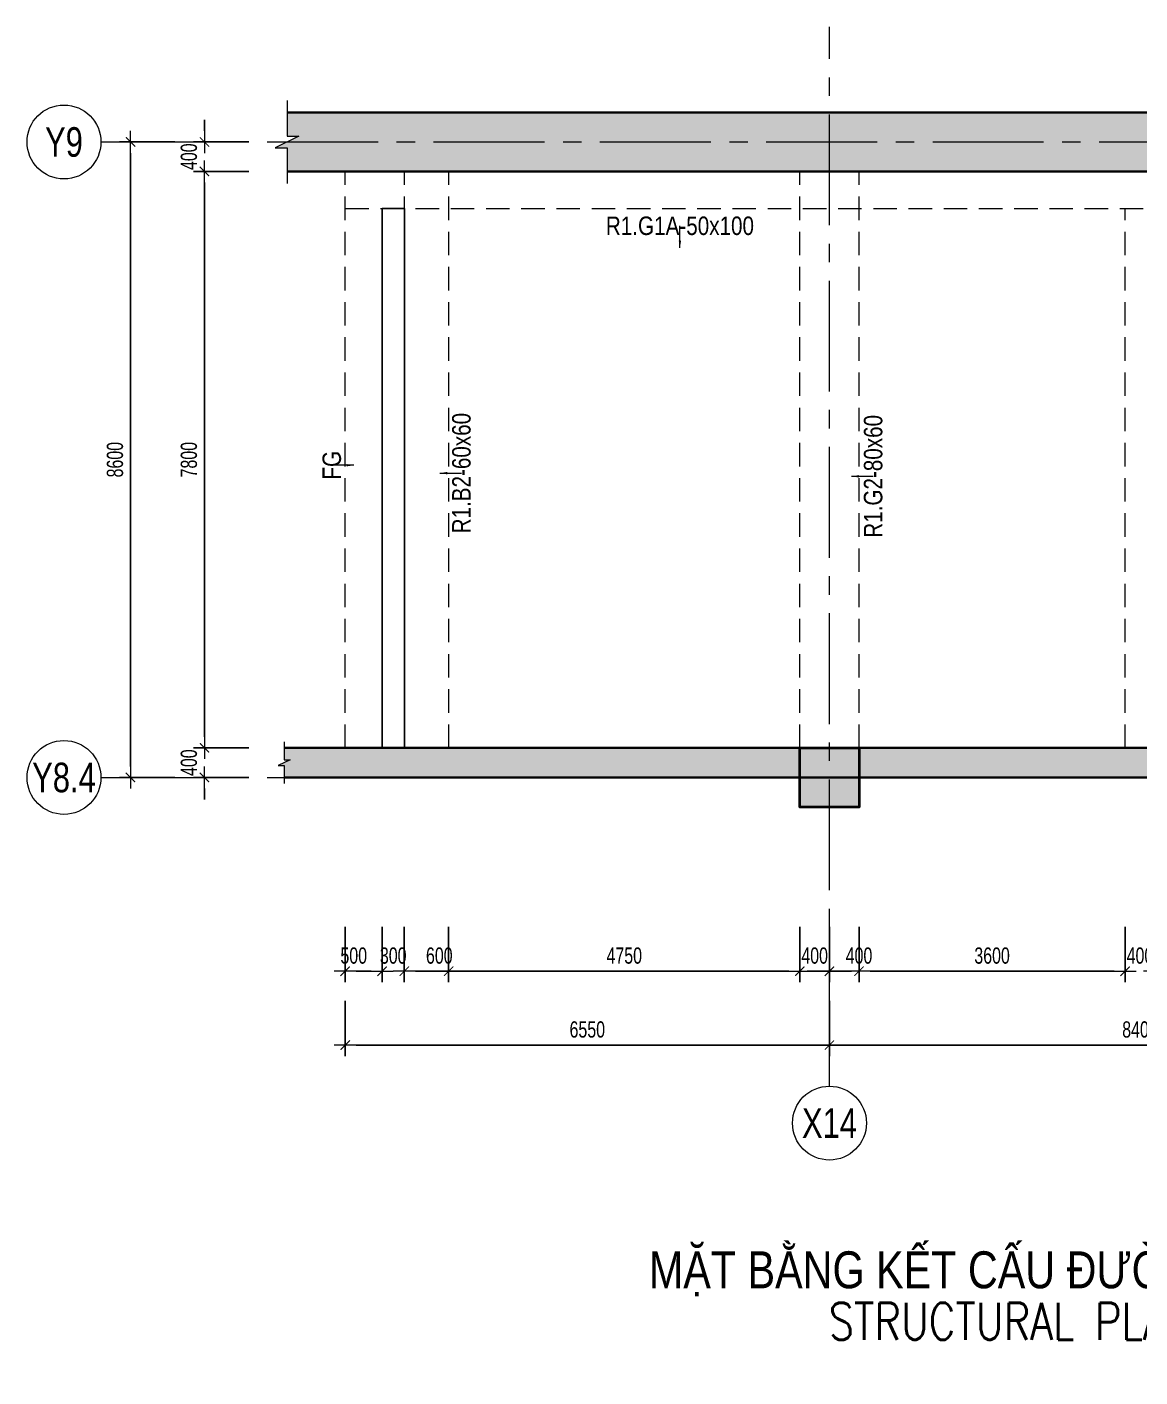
# Model space of a CAD drawing. Header units: millimetres. Extents: x -172050 to 1089997, y 452920 to 1051687.
# Drawn here: x 155869 to 170922, y 494823 to 513092 of the extents above; entities that cross this region are included whole.
import ezdxf
from ezdxf.enums import TextEntityAlignment as Align

# ---------------------------------------------------------------- set-up
doc = ezdxf.new("R2010")
doc.units = ezdxf.units.MM
doc.header["$MEASUREMENT"] = 0
for name, pattern in [('CENTER2', [1.125, 0.75, -0.125, 0.125, -0.125]), ('HIDDEN2', [4.7625, 3.175, -1.5875]), ('POD_Grid$0$CENTER2', [1.125, 0.75, -0.125, 0.125, -0.125])]:
    doc.linetypes.add(name, pattern=pattern)
doc.layers.get('Defpoints').update_dxf_attribs({"color": 151, "lineweight": 9})
doc.layers.add('-L-A_OUTLINE', color=2, linetype='Continuous')
for name, color, linetype, lineweight in [('NDC_S_ANNO', 7, 'Continuous', 20), ('NDC_S_AXIS', 5, 'CENTER2', 13), ('NDC_S_BEAM', 3, 'HIDDEN2', 20), ('NDC_S_DIM', 1, 'Continuous', 15), ('NDC_S_ENG TITLE', 3, 'Continuous', 20), ('NDC_S_HATCH MATERIAL', 8, 'Continuous', 13), ('NDC_S_SYMBOL', 1, 'Continuous', 15), ('NDC_S_TEXT SYMBOL', 7, 'Continuous', 20), ('NDC_S_VN TEXT', 7, 'Continuous', 20), ('NDC_S_VN TITLE', 6, 'Continuous', 35), ('OF_Diaphram wall$0$NDC_S_WALL', 6, 'Continuous', 35), ('PD_B2F_Col$0$NDC_S-COLUMN', 4, 'Continuous', 40), ('PD_B2F_Col$0$NDC_S_HATCH COLUMN AND WALL', 251, 'Continuous', 13), ('POD_Grid$0$NDC_S_AXIS', 5, 'POD_Grid$0$CENTER2', 13), ('Ramp wall 4.1(B1)$0$NDC_S_WALL', 6, 'Continuous', 35)]:
    doc.layers.add(name, color=color, linetype=linetype, lineweight=lineweight)
doc.styles.add('ARIAL', font='arial.ttf', dxfattribs={"width": 0.8})
doc.styles.add('NDC_ANNO', font='', dxfattribs={"width": 0.8})
doc.styles.add('NDC_DIM', font='', dxfattribs={"width": 0.75})
doc.styles.add('NDC_EN TXT', font='romans.shx', dxfattribs={"width": 0.8})
doc.styles.add('NDC_VIE TXT', font='arial.ttf', dxfattribs={"width": 0.8})
doc.styles.get('NDC_ANNO').set_extended_font_data('Dotum')
doc.styles.get('NDC_DIM').set_extended_font_data('Dotum')
doc.dimstyles.new('NDC_dim_100', dxfattribs={"dimscale": 100, "dimtxt": 2.2, "dimasz": 1.5, "dimexe": 1.5, "dimexo": 2.5, "dimgap": 1, "dimtad": 1, "dimdec": 0, "dimzin": 0, "dimdsep": 46, "dimtxsty": 'NDC_DIM', "dimblk": 'DIMMARK', "dimcen": 0.09, "dimdle": 1.2, "dimclrd": 1, "dimclre": 1, "dimclrt": 3, "dimadec": 0, "dimazin": 0, "dimtfac": 1, "dimtdec": 0, "dimtix": 1, "dimtofl": 0, "dimtmove": 0, "dimatfit": 3, "dimfxl": 6, "dimfxlon": 1, "dimtolj": 1, "dimtzin": 0, "dimarcsym": 0})
doc.dimstyles.new('NDC_dim_iso', dxfattribs={"dimtxt": 2.2, "dimasz": 1, "dimexe": 1.5, "dimexo": 2.5, "dimgap": 1, "dimtad": 1, "dimdec": 0, "dimzin": 0, "dimdsep": 46, "dimtxsty": 'NDC_DIM', "dimblk": 'DIMMARK', "dimcen": 0.09, "dimdle": 1.2, "dimclrd": 1, "dimclre": 1, "dimclrt": 3, "dimadec": 0, "dimazin": 0, "dimtfac": 1, "dimtdec": 0, "dimtix": 1, "dimtofl": 0, "dimtmove": 0, "dimatfit": 3, "dimfxl": 6, "dimfxlon": 1, "dimtolj": 1, "dimtzin": 0, "dimarcsym": 0})

# ---------------------------------------------------------------- blocks, each defined once
blk = doc.blocks.new('*U166')
at = {"layer": 'NDC_S_SYMBOL'}
blk.add_line((5, 0), (9, 0), dxfattribs=at)
blk.add_circle((0, 0), 5, dxfattribs=at)
at = {"layer": 'NDC_S_TEXT SYMBOL', "color": 7, "style": 'NDC_ANNO', "width": 0.8}
blk.add_attdef('GRID', text='', height=4, rotation=270, dxfattribs=at).set_placement((0, 0), align=Align.MIDDLE)
blk = doc.blocks.new('DIMMARK')
at = {"layer": 'NDC_S_DIM', "color": 1}
blk.add_line((-1.5, 0), (1, 0), dxfattribs=at)
at = {"layer": 'NDC_S_DIM', "color": 2, "const_width": 0.1}
blk.add_lwpolyline([(-0.42, -0.42), (0.42, 0.42)], dxfattribs=at)
blk = doc.blocks.new('*D825')
at = {"layer": 'Defpoints', "color": 0, "transparency": 16777216}
for p in [(159898, 511137), (158269, 503337), (160377, 503337)]:
    blk.add_point(p, dxfattribs=at)
at = {"layer": 'NDC_S_DIM', "color": 1, "lineweight": -2, "transparency": 16777216}
for p, q in [((158869, 511137), (158119, 511137)), ((158269, 510987), (158269, 503487)), ((158869, 503337), (158119, 503337))]:
    blk.add_line(p, q, dxfattribs=at)
at = {"layer": 'NDC_S_DIM', "color": 1, "lineweight": -2, "transparency": 16777216, "xscale": 150, "yscale": 150, "zscale": 150}
for p, rotation in [((158269, 511137), 90), ((158269, 503337), 270)]:
    blk.add_blockref('DIMMARK', p, dxfattribs=dict(at, rotation=rotation))
at = {"layer": 'NDC_S_DIM', "color": 3, "transparency": 16777216, "insert": (158059, 507237), "char_height": 220, "attachment_point": 5, "rotation": 90, "style": 'NDC_DIM'}
blk.add_mtext('\\A1;7800', dxfattribs=at)
blk = doc.blocks.new('*D826')
at = {"layer": 'Defpoints', "color": 0, "transparency": 16777216}
for p in [(157269, 511537), (159148, 511537), (159952, 502937)]:
    blk.add_point(p, dxfattribs=at)
at = {"layer": 'NDC_S_DIM', "color": 1, "lineweight": -2, "transparency": 16777216}
for p, q in [((157869, 511537), (157119, 511537)), ((157269, 503087), (157269, 511387)), ((157869, 502937), (157119, 502937))]:
    blk.add_line(p, q, dxfattribs=at)
at = {"layer": 'NDC_S_DIM', "color": 1, "lineweight": -2, "transparency": 16777216, "xscale": 150, "yscale": 150, "zscale": 150}
for p, rotation in [((157269, 511537), 90), ((157269, 502937), 270)]:
    blk.add_blockref('DIMMARK', p, dxfattribs=dict(at, rotation=rotation))
at = {"layer": 'NDC_S_DIM', "color": 3, "transparency": 16777216, "insert": (157059, 507237), "char_height": 220, "attachment_point": 5, "rotation": 90, "style": 'NDC_DIM'}
blk.add_mtext('\\A1;8600', dxfattribs=at)
blk = doc.blocks.new('*D827')
at = {"layer": 'Defpoints', "color": 0, "transparency": 16777216}
for p in [(160377, 503337), (158269, 502937), (159952, 502937)]:
    blk.add_point(p, dxfattribs=at)
at = {"layer": 'NDC_S_DIM', "color": 1, "lineweight": -2, "transparency": 16777216}
for p, q in [((158269, 503487), (158269, 503637)), ((158869, 503337), (158119, 503337)), ((158869, 502937), (158119, 502937)), ((158269, 502787), (158269, 502637))]:
    blk.add_line(p, q, dxfattribs=at)
at = {"layer": 'NDC_S_DIM', "color": 1, "lineweight": -2, "transparency": 16777216, "xscale": 150, "yscale": 150, "zscale": 150}
for p, rotation in [((158269, 503337), 270), ((158269, 502937), 90)]:
    blk.add_blockref('DIMMARK', p, dxfattribs=dict(at, rotation=rotation))
at = {"layer": 'NDC_S_DIM', "color": 3, "transparency": 16777216, "insert": (158059, 503137), "char_height": 220, "attachment_point": 5, "rotation": 90, "style": 'NDC_DIM'}
blk.add_mtext('\\A1;400', dxfattribs=at)
blk = doc.blocks.new('*D828')
at = {"layer": 'Defpoints', "color": 0, "transparency": 16777216}
for p in [(158269, 511537), (159208, 511537), (159898, 511137)]:
    blk.add_point(p, dxfattribs=at)
at = {"layer": 'NDC_S_DIM', "color": 1, "lineweight": -2, "transparency": 16777216}
for p, q in [((158269, 511687), (158269, 511837)), ((158869, 511537), (158119, 511537)), ((158869, 511137), (158119, 511137)), ((158269, 510987), (158269, 510837))]:
    blk.add_line(p, q, dxfattribs=at)
at = {"layer": 'NDC_S_DIM', "color": 1, "lineweight": -2, "transparency": 16777216, "xscale": 150, "yscale": 150, "zscale": 150}
for p, rotation in [((158269, 511537), 270), ((158269, 511137), 90)]:
    blk.add_blockref('DIMMARK', p, dxfattribs=dict(at, rotation=rotation))
at = {"layer": 'NDC_S_DIM', "color": 3, "transparency": 16777216, "insert": (158059, 511337), "char_height": 220, "attachment_point": 5, "rotation": 90, "style": 'NDC_DIM'}
blk.add_mtext('\\A1;400', dxfattribs=at)
blk = doc.blocks.new('PD_B2F_Col$0$cot')
at = {"layer": 'PD_B2F_Col$0$NDC_S_HATCH COLUMN AND WALL', "ltscale": 0.005}
h = blk.add_hatch(color=256, dxfattribs=at)
h.dxf.hatch_style = 1
h.paths.add_polyline_path([(-0.5, 0.5), (0.5, 0.5), (0.5, -0.5), (-0.5, -0.5)])
at = {"layer": 'PD_B2F_Col$0$NDC_S-COLUMN', "ltscale": 0.005}
blk.add_lwpolyline([(-0.5, 0.5), (0.5, 0.5), (0.5, -0.5), (-0.5, -0.5)], close=True, dxfattribs=at)
blk = doc.blocks.new('RAM3-2')
at = {"layer": 'NDC_S_HATCH MATERIAL'}
h = blk.add_hatch(dxfattribs=at)
h.set_pattern_fill('BT-01', color=252, scale=30, style=0, pattern_type=2)
h.set_pattern_definition([(50, (-904888.87, 140613.11), (215.178055, -18.82564), [22.5, -247.5]), (355, (-904888.87, 140613.1), (-41.6254, 225.65764), [18, -198]), (100.4514, (-904870.94, 140611.54), (173.552815, 206.831863), [19.122057, -210.342634]), (46.1842, (-904888.87, 140673.1), (320.172315, -49.655704), [33.75, -371.25]), (96.6356, (-904862.2, 140668.97), (280.39881, 292.23536), [28.68309, -315.5139]), (351.1842, (-904888.87, 140673.1), (280.39858, 292.23558), [27, -297]), (21, (-904858.87, 140658.11), (179.072116, -120.785667), [22.5, -247.5]), (326, (-904858.87, 140658.1), (72.9946, 217.545014), [18, -198]), (71.4514, (-904843.95, 140648.05), (252.06679, 96.75915), [19.122057, -210.342634]), (37.5, (-904888.87, 140613.11), (3.6479566, 99.868156), [0, -195.6, 0, -201, 0, -198.75]), (7.5, (-904888.87, 140613.11), (78.920861, 118.323514), [0, -114.6, 0, -191.1, 0, -75.75]), (327.5, (-904955.77, 140613.11), (160.146731, -6.7664615), [0, -75, 0, -234, 0, -310.5]), (317.5, (-904985.77, 140613.11), (174.95585, 30.031495), [0, -97.5, 0, -155.4, 0, -220.5]), (45, (-904888.87, 140613.11), (-90.156115, 90.156115), []), (45, (-904888.87, 140649.86), (-90.156115, 90.156115), [])])
h.paths.add_polyline_path([(-785, 8120), (-785, 7800), (25855, 7800), (25855, 8600), (-785, 8600), (-785, 8280), (-625, 8280), (-945, 8120)])
h = blk.add_hatch(dxfattribs=at)
h.set_pattern_fill('BT-01', color=252, scale=30, style=0, pattern_type=2)
h.set_pattern_definition([(50, (-908593.9, 132013.11), (215.178055, -18.82564), [22.5, -247.5]), (355, (-908593.9, 132013.1), (-41.6254, 225.65764), [18, -198]), (100.4514, (-908575.97, 132011.54), (173.552815, 206.831863), [19.122057, -210.342634]), (46.1842, (-908593.9, 132073.1), (320.172315, -49.655704), [33.75, -371.25]), (96.6356, (-908567.22, 132068.97), (280.39881, 292.23536), [28.68309, -315.5139]), (351.1842, (-908593.9, 132073.1), (280.39858, 292.23558), [27, -297]), (21, (-908563.9, 132058.11), (179.072116, -120.785667), [22.5, -247.5]), (326, (-908563.9, 132058.1), (72.9946, 217.545014), [18, -198]), (71.4514, (-908548.98, 132048.05), (252.06679, 96.75915), [19.122057, -210.342634]), (37.5, (-908593.9, 132013.11), (3.6479566, 99.868156), [0, -195.6, 0, -201, 0, -198.75]), (7.5, (-908593.9, 132013.11), (78.920861, 118.323514), [0, -114.6, 0, -191.1, 0, -75.75]), (327.5, (-908660.8, 132013.11), (160.146731, -6.7664615), [0, -75, 0, -234, 0, -310.5]), (317.5, (-908690.8, 132013.11), (174.95585, 30.031495), [0, -97.5, 0, -155.4, 0, -220.5]), (45, (-908593.9, 132013.11), (-90.156115, 90.156115), []), (45, (-908593.9, 132049.86), (-90.156115, 90.156115), [])])
h.paths.add_polyline_path([(-825, -240), (-825, -400), (22650, -400), (22650, 0), (-825, 0), (-825, -160), (-745, -160), (-905, -240)])
at = {"layer": '-L-A_OUTLINE'}
for points in [[(500, 7300), (800, 7300), (800, 0), (500, 0)], [(24200, 7300), (24500, 7300), (24500, 0), (24200, 0)]]:
    blk.add_lwpolyline(points, close=True, dxfattribs=at)
at = {"layer": 'NDC_S_BEAM', "ltscale": 100}
for p, q in [((0, 7800), (24500, 7800)), ((0, 0), (0, 7800)), ((800, 0), (800, 7800)), ((1400, 0), (1400, 7800)), ((6150, 0), (6150, 7800)), ((6950, 0), (6950, 7800)), ((14550, 0), (14550, 7800)), ((15350, 0), (15350, 7800)), ((22650, 0), (22650, 7800)), ((23450, 0), (23450, 7800)), ((24500, -400), (24500, 7800)), ((25300, -400), (25300, 7800)), ((0, 7300), (24500, 7300)), ((500, 0), (500, 7300)), ((10550, 0), (10550, 7300)), ((10950, 0), (10950, 7300)), ((18800, 0), (18800, 7300)), ((19200, 0), (19200, 7300)), ((23800, -400), (23800, 7300)), ((24200, -400), (24200, 7300)), ((-825, 0), (-100, 0)), ((23450, 0), (25855, 0)), ((23450, -800), (25855, -800)), ((23450, -800), (25855, -800))]:
    blk.add_line(p, q, dxfattribs=at)
at = {"layer": 'NDC_S_DIM'}
for points in [[(-785, 8760), (-785, 8280), (-625, 8280), (-945, 8120), (-785, 8120), (-785, 7640)], [(25855, 8760), (25855, 8280), (26015, 8280), (25695, 8120), (25855, 8120), (25855, 7640)], [(-825, 80), (-825, -160), (-745, -160), (-905, -240), (-825, -240), (-825, -480)], [(25855, 24), (25855, -456), (26015, -456), (25695, -616), (25855, -616), (25855, -1096)]]:
    blk.add_lwpolyline(points, dxfattribs=at)
at = {"layer": 'OF_Diaphram wall$0$NDC_S_WALL', "ltscale": 200}
for points in [[(-785, 8600), (25855, 8600)], [(-785, 7800), (25855, 7800)]]:
    blk.add_lwpolyline(points, dxfattribs=at)
at = {"layer": 'POD_Grid$0$NDC_S_AXIS', "ltscale": 2000}
for p, q in [((6550, -4177), (6550, 9756)), ((14950, -4177), (14950, 9756)), ((23050, -4177), (23050, 9756)), ((-3304, 8200), (27413, 8200)), ((-3304, -400), (27413, -400))]:
    blk.add_line(p, q, dxfattribs=at)
at = {"layer": 'Ramp wall 4.1(B1)$0$NDC_S_WALL', "ltscale": 200}
blk.add_lwpolyline([(-825, 0), (22650, 0), (22650, -400), (-825, -400)], dxfattribs=at)
at = {"xscale": 800, "yscale": 800}
for p in [(6550, -400), (14950, -400), (23050, -400)]:
    blk.add_blockref('PD_B2F_Col$0$cot', p, dxfattribs=at)
blk = doc.blocks.new('*D829')
at = {"layer": 'Defpoints', "color": 0, "transparency": 16777216}
for p in [(160672, 503837), (160172, 503337), (160672, 500315)]:
    blk.add_point(p, dxfattribs=at)
at = {"layer": 'NDC_S_DIM', "color": 1, "lineweight": -2, "transparency": 16777216}
for p, q in [((160172, 500915), (160172, 500165)), ((160672, 500915), (160672, 500165)), ((160322, 500315), (160522, 500315))]:
    blk.add_line(p, q, dxfattribs=at)
at = {"layer": 'NDC_S_DIM', "color": 1, "lineweight": -2, "transparency": 16777216, "xscale": 150, "yscale": 150, "zscale": 150, "rotation": 180}
blk.add_blockref('DIMMARK', (160172, 500315), dxfattribs=at)
at = {"layer": 'NDC_S_DIM', "color": 1, "lineweight": -2, "transparency": 16777216, "xscale": 150, "yscale": 150, "zscale": 150}
blk.add_blockref('DIMMARK', (160672, 500315), dxfattribs=at)
at = {"layer": 'NDC_S_DIM', "color": 3, "transparency": 16777216, "insert": (160288, 500525), "char_height": 220, "attachment_point": 5, "style": 'NDC_DIM'}
blk.add_mtext('\\A1;500', dxfattribs=at)
blk = doc.blocks.new('*D830')
at = {"layer": 'Defpoints', "color": 0, "transparency": 16777216}
for p in [(160672, 503837), (160972, 503837), (160972, 500315)]:
    blk.add_point(p, dxfattribs=at)
at = {"layer": 'NDC_S_DIM', "color": 1, "lineweight": -2, "transparency": 16777216}
for p, q in [((160672, 500915), (160672, 500165)), ((160972, 500915), (160972, 500165)), ((160522, 500315), (160372, 500315)), ((161122, 500315), (161272, 500315))]:
    blk.add_line(p, q, dxfattribs=at)
at = {"layer": 'NDC_S_DIM', "color": 1, "lineweight": -2, "transparency": 16777216, "xscale": 150, "yscale": 150, "zscale": 150}
blk.add_blockref('DIMMARK', (160672, 500315), dxfattribs=at)
at = {"layer": 'NDC_S_DIM', "color": 1, "lineweight": -2, "transparency": 16777216, "xscale": 150, "yscale": 150, "zscale": 150, "rotation": 180}
blk.add_blockref('DIMMARK', (160972, 500315), dxfattribs=at)
at = {"layer": 'NDC_S_DIM', "color": 3, "transparency": 16777216, "insert": (160822, 500525), "char_height": 220, "attachment_point": 5, "style": 'NDC_DIM'}
blk.add_mtext('\\A1;300', dxfattribs=at)
blk = doc.blocks.new('*D831')
at = {"layer": 'Defpoints', "color": 0, "transparency": 16777216}
for p in [(160972, 503837), (161572, 503337), (161572, 500315)]:
    blk.add_point(p, dxfattribs=at)
at = {"layer": 'NDC_S_DIM', "color": 1, "lineweight": -2, "transparency": 16777216}
for p, q in [((160972, 500915), (160972, 500165)), ((161572, 500915), (161572, 500165)), ((161122, 500315), (161422, 500315))]:
    blk.add_line(p, q, dxfattribs=at)
at = {"layer": 'NDC_S_DIM', "color": 1, "lineweight": -2, "transparency": 16777216, "xscale": 150, "yscale": 150, "zscale": 150, "rotation": 180}
blk.add_blockref('DIMMARK', (160972, 500315), dxfattribs=at)
at = {"layer": 'NDC_S_DIM', "color": 1, "lineweight": -2, "transparency": 16777216, "xscale": 150, "yscale": 150, "zscale": 150}
blk.add_blockref('DIMMARK', (161572, 500315), dxfattribs=at)
at = {"layer": 'NDC_S_DIM', "color": 3, "transparency": 16777216, "insert": (161445, 500525), "char_height": 220, "attachment_point": 5, "style": 'NDC_DIM'}
blk.add_mtext('\\A1;600', dxfattribs=at)
blk = doc.blocks.new('*D832')
at = {"layer": 'Defpoints', "color": 0, "transparency": 16777216}
for p in [(161572, 503337), (166322, 503337), (166322, 500315)]:
    blk.add_point(p, dxfattribs=at)
at = {"layer": 'NDC_S_DIM', "color": 1, "lineweight": -2, "transparency": 16777216}
for p, q in [((161572, 500915), (161572, 500165)), ((166322, 500915), (166322, 500165)), ((161722, 500315), (166172, 500315))]:
    blk.add_line(p, q, dxfattribs=at)
at = {"layer": 'NDC_S_DIM', "color": 1, "lineweight": -2, "transparency": 16777216, "xscale": 150, "yscale": 150, "zscale": 150, "rotation": 180}
blk.add_blockref('DIMMARK', (161572, 500315), dxfattribs=at)
at = {"layer": 'NDC_S_DIM', "color": 1, "lineweight": -2, "transparency": 16777216, "xscale": 150, "yscale": 150, "zscale": 150}
blk.add_blockref('DIMMARK', (166322, 500315), dxfattribs=at)
at = {"layer": 'NDC_S_DIM', "color": 3, "transparency": 16777216, "insert": (163947, 500525), "char_height": 220, "attachment_point": 5, "style": 'NDC_DIM'}
blk.add_mtext('\\A1;4750', dxfattribs=at)
blk = doc.blocks.new('*D833')
at = {"layer": 'Defpoints', "color": 0, "transparency": 16777216}
for p in [(166722, 503837), (166322, 503337), (166722, 500315)]:
    blk.add_point(p, dxfattribs=at)
at = {"layer": 'NDC_S_DIM', "color": 1, "lineweight": -2, "transparency": 16777216}
for p, q in [((166322, 500915), (166322, 500165)), ((166722, 500915), (166722, 500165)), ((166172, 500315), (166022, 500315)), ((166872, 500315), (167022, 500315))]:
    blk.add_line(p, q, dxfattribs=at)
at = {"layer": 'NDC_S_DIM', "color": 1, "lineweight": -2, "transparency": 16777216, "xscale": 150, "yscale": 150, "zscale": 150}
blk.add_blockref('DIMMARK', (166322, 500315), dxfattribs=at)
at = {"layer": 'NDC_S_DIM', "color": 1, "lineweight": -2, "transparency": 16777216, "xscale": 150, "yscale": 150, "zscale": 150, "rotation": 180}
blk.add_blockref('DIMMARK', (166722, 500315), dxfattribs=at)
at = {"layer": 'NDC_S_DIM', "color": 3, "transparency": 16777216, "insert": (166522, 500525), "char_height": 220, "attachment_point": 5, "style": 'NDC_DIM'}
blk.add_mtext('\\A1;400', dxfattribs=at)
blk = doc.blocks.new('*D834')
at = {"layer": 'Defpoints', "color": 0, "transparency": 16777216}
for p in [(166722, 503837), (167122, 503337), (167122, 500315)]:
    blk.add_point(p, dxfattribs=at)
at = {"layer": 'NDC_S_DIM', "color": 1, "lineweight": -2, "transparency": 16777216}
for p, q in [((166722, 500915), (166722, 500165)), ((167122, 500915), (167122, 500165)), ((166572, 500315), (166422, 500315)), ((167272, 500315), (167422, 500315))]:
    blk.add_line(p, q, dxfattribs=at)
at = {"layer": 'NDC_S_DIM', "color": 1, "lineweight": -2, "transparency": 16777216, "xscale": 150, "yscale": 150, "zscale": 150}
blk.add_blockref('DIMMARK', (166722, 500315), dxfattribs=at)
at = {"layer": 'NDC_S_DIM', "color": 1, "lineweight": -2, "transparency": 16777216, "xscale": 150, "yscale": 150, "zscale": 150, "rotation": 180}
blk.add_blockref('DIMMARK', (167122, 500315), dxfattribs=at)
at = {"layer": 'NDC_S_DIM', "color": 3, "transparency": 16777216, "insert": (167122, 500525), "char_height": 220, "attachment_point": 5, "style": 'NDC_DIM'}
blk.add_mtext('\\A1;400', dxfattribs=at)
blk = doc.blocks.new('*D835')
at = {"layer": 'Defpoints', "color": 0, "transparency": 16777216}
for p in [(170722, 503837), (167122, 503337), (170722, 500315)]:
    blk.add_point(p, dxfattribs=at)
at = {"layer": 'NDC_S_DIM', "color": 1, "lineweight": -2, "transparency": 16777216}
for p, q in [((167122, 500915), (167122, 500165)), ((170722, 500915), (170722, 500165)), ((167272, 500315), (170572, 500315))]:
    blk.add_line(p, q, dxfattribs=at)
at = {"layer": 'NDC_S_DIM', "color": 1, "lineweight": -2, "transparency": 16777216, "xscale": 150, "yscale": 150, "zscale": 150, "rotation": 180}
blk.add_blockref('DIMMARK', (167122, 500315), dxfattribs=at)
at = {"layer": 'NDC_S_DIM', "color": 1, "lineweight": -2, "transparency": 16777216, "xscale": 150, "yscale": 150, "zscale": 150}
blk.add_blockref('DIMMARK', (170722, 500315), dxfattribs=at)
at = {"layer": 'NDC_S_DIM', "color": 3, "transparency": 16777216, "insert": (168922, 500525), "char_height": 220, "attachment_point": 5, "style": 'NDC_DIM'}
blk.add_mtext('\\A1;3600', dxfattribs=at)
blk = doc.blocks.new('*D836')
at = {"layer": 'Defpoints', "color": 0, "transparency": 16777216}
for p in [(170722, 503837), (171122, 503837), (171122, 500315)]:
    blk.add_point(p, dxfattribs=at)
at = {"layer": 'NDC_S_DIM', "color": 1, "lineweight": -2, "transparency": 16777216}
for p, q in [((170722, 500915), (170722, 500165)), ((171122, 500915), (171122, 500165)), ((170572, 500315), (170422, 500315)), ((171272, 500315), (171422, 500315))]:
    blk.add_line(p, q, dxfattribs=at)
at = {"layer": 'NDC_S_DIM', "color": 1, "lineweight": -2, "transparency": 16777216, "xscale": 150, "yscale": 150, "zscale": 150}
blk.add_blockref('DIMMARK', (170722, 500315), dxfattribs=at)
at = {"layer": 'NDC_S_DIM', "color": 1, "lineweight": -2, "transparency": 16777216, "xscale": 150, "yscale": 150, "zscale": 150, "rotation": 180}
blk.add_blockref('DIMMARK', (171122, 500315), dxfattribs=at)
at = {"layer": 'NDC_S_DIM', "color": 3, "transparency": 16777216, "insert": (170922, 500525), "char_height": 220, "attachment_point": 5, "style": 'NDC_DIM'}
blk.add_mtext('\\A1;400', dxfattribs=at)
blk = doc.blocks.new('*D849')
at = {"layer": 'Defpoints', "color": 0, "transparency": 16777216}
for p in [(166722, 503837), (160172, 503337), (166722, 499315)]:
    blk.add_point(p, dxfattribs=at)
at = {"layer": 'NDC_S_DIM', "color": 1, "lineweight": -2, "transparency": 16777216}
for p, q in [((160172, 499915), (160172, 499165)), ((166722, 499915), (166722, 499165)), ((160322, 499315), (166572, 499315))]:
    blk.add_line(p, q, dxfattribs=at)
at = {"layer": 'NDC_S_DIM', "color": 1, "lineweight": -2, "transparency": 16777216, "xscale": 150, "yscale": 150, "zscale": 150, "rotation": 180}
blk.add_blockref('DIMMARK', (160172, 499315), dxfattribs=at)
at = {"layer": 'NDC_S_DIM', "color": 1, "lineweight": -2, "transparency": 16777216, "xscale": 150, "yscale": 150, "zscale": 150}
blk.add_blockref('DIMMARK', (166722, 499315), dxfattribs=at)
at = {"layer": 'NDC_S_DIM', "color": 3, "transparency": 16777216, "insert": (163447, 499525), "char_height": 220, "attachment_point": 5, "style": 'NDC_DIM'}
blk.add_mtext('\\A1;6550', dxfattribs=at)
blk = doc.blocks.new('*D850')
at = {"layer": 'Defpoints', "color": 0, "transparency": 16777216}
for p in [(166722, 503837), (175122, 503837), (175122, 499315)]:
    blk.add_point(p, dxfattribs=at)
at = {"layer": 'NDC_S_DIM', "color": 1, "lineweight": -2, "transparency": 16777216}
for p, q in [((166722, 499915), (166722, 499165)), ((175122, 499915), (175122, 499165)), ((166872, 499315), (174972, 499315))]:
    blk.add_line(p, q, dxfattribs=at)
at = {"layer": 'NDC_S_DIM', "color": 1, "lineweight": -2, "transparency": 16777216, "xscale": 150, "yscale": 150, "zscale": 150, "rotation": 180}
blk.add_blockref('DIMMARK', (166722, 499315), dxfattribs=at)
at = {"layer": 'NDC_S_DIM', "color": 1, "lineweight": -2, "transparency": 16777216, "xscale": 150, "yscale": 150, "zscale": 150}
blk.add_blockref('DIMMARK', (175122, 499315), dxfattribs=at)
at = {"layer": 'NDC_S_DIM', "color": 3, "transparency": 16777216, "insert": (170922, 499525), "char_height": 220, "attachment_point": 5, "style": 'NDC_DIM'}
blk.add_mtext('\\A1;8400', dxfattribs=at)
blk = doc.blocks.new('Drawing name_symbol')
at = {"layer": 'NDC_S_ENG TITLE', "style": 'NDC_EN TXT', "width": 0.8}
blk.add_attdef('SECTDET1', text='', height=5, dxfattribs=at).set_placement((0, 1.01), align=Align.CENTER)
at = {"layer": 'NDC_S_TEXT SYMBOL', "lineweight": 25, "style": 'NDC_ANNO', "width": 0.8}
blk.add_attdef('SSCALE', text='', height=2.5, dxfattribs=at).set_placement((0, -4), align=Align.CENTER)
at = {"layer": 'NDC_S_VN TITLE', "style": 'NDC_VIE TXT', "width": 0.8}
blk.add_attdef('SECTDET2', text='', height=5, dxfattribs=at).set_placement((0, 7.97), align=Align.CENTER)
blk = doc.blocks.new('*U165')
at = {"layer": 'NDC_S_SYMBOL'}
blk.add_line((0, 5), (0, 9), dxfattribs=at)
blk.add_circle((0, 0), 5, dxfattribs=at)
at = {"layer": 'NDC_S_TEXT SYMBOL', "color": 7, "style": 'NDC_ANNO', "width": 0.8}
blk.add_attdef('GRID', text='', height=4, dxfattribs=at).set_placement((0, 0), align=Align.MIDDLE)
blk = doc.blocks.new('*U179')
at = {"layer": 'NDC_S_ANNO', "ltscale": 0.8, "style": 'ARIAL', "width": 0.8}
blk.add_attdef('TEN', text='', height=2.5, dxfattribs=at).set_placement((0, 3), align=Align.MIDDLE_CENTER)
at = {"layer": 'NDC_S_ANNO', "ltscale": 0.8, "style": 'ARIAL', "width": 0.8, "flags": 1}
blk.add_attdef('CHU_THICH', text='', height=2.5, dxfattribs=at).set_placement((0, 0), align=Align.MIDDLE_CENTER)
at = {"layer": 'Defpoints'}
blk.add_leader([(0, 0), (0, 3)], dimstyle='NDC_dim_iso', override={"dimgap": 0.625, "dimtad": 0}, dxfattribs=at)
blk = doc.blocks.new('*U220')
at = {"layer": 'NDC_S_ANNO', "ltscale": 0.8, "style": 'ARIAL', "width": 0.8, "flags": 1}
blk.add_attdef('CHU_THICH', text='', height=2.5, dxfattribs=at).set_placement((0, 0), align=Align.MIDDLE_CENTER)
at = {"layer": 'NDC_S_ANNO', "ltscale": 0.8, "style": 'ARIAL', "width": 0.8}
blk.add_attdef('TEN', text='', height=2.5, dxfattribs=at).set_placement((0, -2.91), align=Align.MIDDLE_CENTER)
at = {"layer": 'Defpoints'}
blk.add_leader([(0, 0), (0, -2.91)], dimstyle='NDC_dim_iso', override={"dimgap": 0.625, "dimtad": 0}, dxfattribs=at)

msp = doc.modelspace()

# ---------------------------------------------------------------- block references
at = {"layer": 'NDC_S_ANNO', "xscale": 100, "yscale": 100, "zscale": 100}
msp.add_blockref('Drawing name_symbol', (173440.6, 495226.8), dxfattribs=at).add_auto_attribs({'SECTDET1': 'STRUCTURAL PLAN OF RAMP 1 FROM B2F TO B3F', 'SECTDET2': 'MẶT BẰNG KẾT CẤU ĐƯỜNG DỐC 1 TỪ TẦNG HẦM 2 XUỐNG HẦM 3', 'SSCALE': 'SCALE 1 : 100'})
at = {"layer": 'NDC_S_AXIS'}
ref = msp.add_blockref('*U166', (156368.9, 511536.6), dxfattribs=dict(at, xscale=100, yscale=100, zscale=100))
ref.add_attrib('GRID', 'Y9', dxfattribs={"layer": 'NDC_S_TEXT SYMBOL', "color": 7, "height": 400, "style": 'NDC_ANNO', "width": 0.8}).set_placement((156368.9, 511536.6), align=Align.MIDDLE)
ref = msp.add_blockref('*U166', (156368.9, 502936.6), dxfattribs=dict(at, xscale=100, yscale=100, zscale=100))
ref.add_attrib('GRID', 'Y8.4', dxfattribs={"layer": 'NDC_S_TEXT SYMBOL', "color": 7, "height": 400, "style": 'NDC_ANNO', "width": 0.8}).set_placement((156368.9, 502936.6), align=Align.MIDDLE)
at = {"layer": 'NDC_S_AXIS', "xscale": 100, "yscale": 100, "zscale": 100}
msp.add_blockref('*U165', (166722.5, 498259.4), dxfattribs=at).add_auto_attribs({'GRID': 'X14'})
at = {"layer": 'NDC_S_DIM'}
msp.add_blockref('RAM3-2', (160172.5, 503336.6), dxfattribs=at)
at = {"layer": 'NDC_S_VN TEXT', "xscale": 100, "yscale": 100, "zscale": 100}
msp.add_blockref('*U179', (164700, 510102.5), dxfattribs=at).add_auto_attribs({'TEN': 'R1.G1A-50x100'})
at = {"layer": 'NDC_S_VN TEXT', "xscale": 100, "yscale": 100, "zscale": 100, "rotation": 90}
for name, p, values in [('*U220', (161452.8, 507055), {'TEN': 'R1.B2-60x60'}), ('*U220', (167021.8, 507011.8), {'TEN': 'R1.G2-80x60'}), ('*U179', (160290.4, 507162.1), {'TEN': 'FG'})]:
    msp.add_blockref(name, p, dxfattribs=at).add_auto_attribs(values)

# ---------------------------------------------------------------- dimensions: what is measured, and where the dimension line sits
at = {"layer": 'NDC_S_DIM'}
for base, p1, p2, picture, middle in [((158268.9, 511536.6), (159897.9, 511136.6), (159207.9, 511536.6), '*D828', (158058.8, 511336.6)), ((158268.9, 503336.6), (159897.9, 511136.6), (160377.1, 503336.6), '*D825', (158058.8, 507236.6)), ((158268.9, 502936.6), (160377.1, 503336.6), (159951.7, 502936.6), '*D827', (158058.8, 503136.6))]:
    dim = msp.add_linear_dim(base=base, p1=p1, p2=p2, angle=90, dimstyle='NDC_dim_100', override={"dimtmove": 1}, dxfattribs=at)
    dim.commit()
    dim.dimension.update_dxf_attribs({"geometry": picture, "text_midpoint": middle})
dim = msp.add_linear_dim(base=(157268.9, 511536.6), p1=(159951.7, 502936.6), p2=(159147.9, 511536.6), angle=90, dimstyle='NDC_dim_100', dxfattribs=at)
dim.commit()
dim.dimension.update_dxf_attribs({"geometry": '*D826', "text_midpoint": (157058.8, 507236.6)})
for base, p1, p2, picture, middle in [((160672.5, 500315.2), (160172.5, 503336.6), (160672.5, 503836.6), '*D829', (160288.1, 500315.2)), ((161572.5, 500315.2), (160972.5, 503836.6), (161572.5, 503336.6), '*D831', (161445.1, 500315.2)), ((167122.5, 500315.2), (166722.5, 503836.6), (167122.5, 503336.6), '*D834', (167122.5, 500315.2))]:
    dim = msp.add_linear_dim(base=base, p1=p1, p2=p2, dimstyle='NDC_dim_100', override={"dimtmove": 1}, dxfattribs=at)
    dim.commit()
    dim.dimension.update_dxf_attribs({"geometry": picture, "text_midpoint": middle, "dimtype": 160})
dim = msp.add_linear_dim(base=(166722.5, 499315.2), p1=(160172.5, 503336.6), p2=(166722.5, 503836.6), dimstyle='NDC_dim_100', dxfattribs=at)
dim.commit()
dim.dimension.update_dxf_attribs({"geometry": '*D849', "text_midpoint": (163447.5, 499525.4)})
for base, p1, p2, picture, middle in [((160972.5, 500315.2), (160672.5, 503836.6), (160972.5, 503836.6), '*D830', (160822.5, 500525.4)), ((166722.5, 500315.2), (166322.5, 503336.6), (166722.5, 503836.6), '*D833', (166522.5, 500525.4)), ((175122.5, 499315.2), (166722.5, 503836.6), (175122.5, 503836.6), '*D850', (170922.5, 499525.4)), ((170722.5, 500315.2), (167122.5, 503336.6), (170722.5, 503836.6), '*D835', (168922.5, 500525.4)), ((171122.5, 500315.2), (170722.5, 503836.6), (171122.5, 503836.6), '*D836', (170922.5, 500525.4)), ((166322.5, 500315.2), (161572.5, 503336.6), (166322.5, 503336.6), '*D832', (163947.5, 500525.4))]:
    dim = msp.add_linear_dim(base=base, p1=p1, p2=p2, dimstyle='NDC_dim_100', override={"dimtmove": 1}, dxfattribs=at)
    dim.commit()
    dim.dimension.update_dxf_attribs({"geometry": picture, "text_midpoint": middle})

doc.saveas('drawing.dxf')
